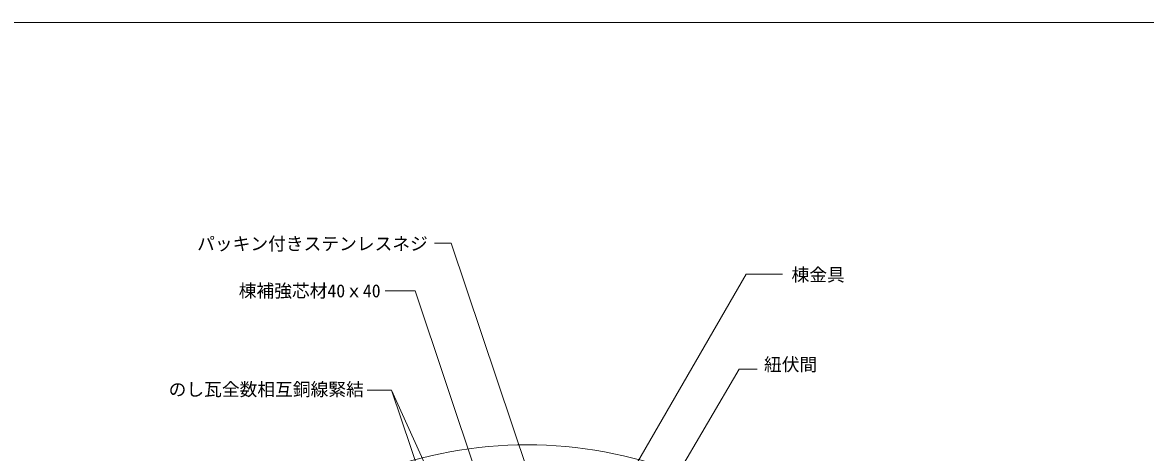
# Model space of a CAD drawing. Units: millimetres, scale not verified. Extents: x -203 to 197, y -138 to 132.
# Drawn here: x -99.1 to 59.1, y 71 to 131.6 of the extents above; entities that cross this region are included whole.
import ezdxf
from ezdxf.enums import TextEntityAlignment as Align

# ---------------------------------------------------------------- set-up
doc = ezdxf.new("R2010")
doc.units = ezdxf.units.MM
doc.header["$LTSCALE"] = 0.5
for name, color, linetype, lineweight in [('0-0', 5, 'Continuous', 18), ('1-0', 7, 'Continuous', 18), ('1-1', 7, 'Continuous', 18), ('1-2', 7, 'Continuous', 18), ('1-3', 7, 'Continuous', 18)]:
    doc.layers.add(name, color=color, linetype=linetype, lineweight=lineweight)
doc.styles.add('ＭＳ ゴシック', font='')
doc.styles.get('ＭＳ ゴシック').set_extended_font_data('MS Gothic')

msp = doc.modelspace()

# ---------------------------------------------------------------- linework, layer by layer
at = {"layer": '0-0'}
msp.add_line((-203.2432, 131.6351), (196.7568, 131.6351), dxfattribs=at)
at = {"layer": '1-0'}
msp.add_line((-47.121, 79.8137), (-50.5688, 79.8137), dxfattribs=at)
at = {"layer": '1-1'}
for p, q in [((-44.7257, 93.8028), (-48.0012, 93.8028)), ((-29.3292, 50.6328), (-43.7812, 93.8028)), ((-9.5343, 63.301), (1.8715, 82.7579)), ((-47.121, 79.8137), (-38.1563, 53.1069)), ((-47.121, 79.8137), (-32.7817, 47.9894))]:
    msp.add_line(p, q, dxfattribs=at)
at = {"layer": '1-2'}
for p, q in [((-38.7002, 100.5284), (-41.0643, 100.5284)), ((-38.7002, 100.5284), (-27.9174, 68.3188)), ((-43.7812, 93.8028), (-44.7257, 93.8028))]:
    msp.add_line(p, q, dxfattribs=at)
msp.add_lwpolyline([(-27.2546, 44.0266), (2.8517, 96.1721), (7.957, 96.1721)], dxfattribs=at)
at = {"layer": '1-2', "color": 3}
msp.add_arc((-28.0071, 12.3287), 59.7812, 68.92162, 111.07835, dxfattribs=at)
at = {"layer": '1-3'}
msp.add_line((1.8715, 82.7579), (4.404, 82.7579), dxfattribs=at)

# ---------------------------------------------------------------- texts
at = {"layer": '1-0', "style": 'ＭＳ ゴシック'}
for s, p in [('紐伏間', (5.3807, 81.9461)), ('のし瓦全数相互銅線緊結', (-78.5225, 78.4405))]:
    msp.add_text(s, height=1.833, dxfattribs=at).set_placement(p, align=Align.BOTTOM_LEFT)
at = {"layer": '1-2', "style": 'ＭＳ ゴシック'}
for s, p in [('パッキン付きステンレスネジ', (-74.5062, 98.9782)), ('棟金具', (9.2564, 94.597)), ('棟補強芯材40ｘ40', (-68.6442, 92.3336))]:
    msp.add_text(s, height=1.833, dxfattribs=at).set_placement(p, align=Align.BOTTOM_LEFT)

doc.saveas('drawing.dxf')
